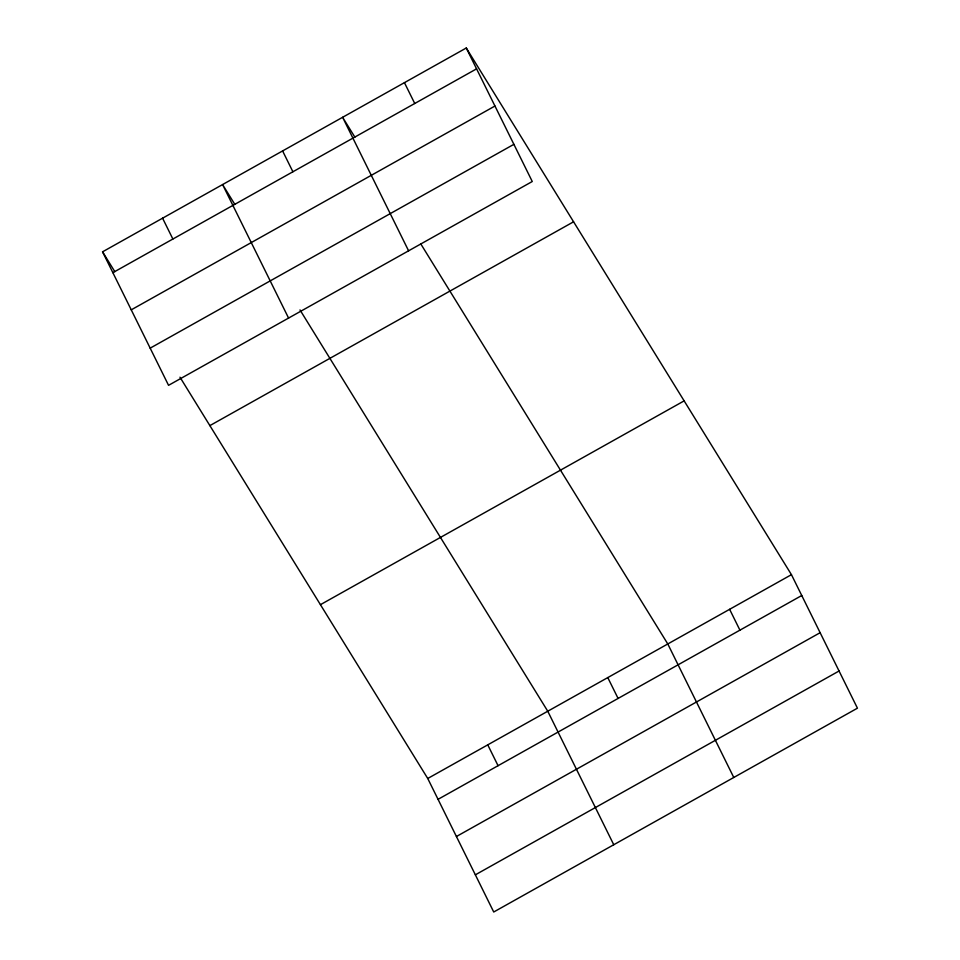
<?xml version="1.0" encoding="UTF-8"?>
<svg xmlns="http://www.w3.org/2000/svg" width="960" height="960" viewBox="0 0 960 960"><rect width="100%" height="100%" fill="white"/><g stroke="black" fill="none" stroke-linecap="round" stroke-linejoin="round"><path stroke-width="1.44" d="M466.272 48L532.26 181.512L168.552 385.332L102.564 251.82L466.272 48L791.448 574.668L857.436 708.18L493.728 912L427.74 778.488L179.976 377.196M112.86 272.664L476.58 68.844M131.244 309.84L494.952 106.032M150.168 348.156L513.888 144.336M209.868 425.616L573.576 221.796M320.436 604.68L684.144 400.872M427.74 778.488L791.448 574.668M438.048 799.332L801.756 595.512M456.42 836.508L820.128 632.7M475.356 874.824L839.064 671.004M354.876 137.16L342.612 117.3L408.6 250.812M420.792 243.924L667.788 643.968L733.776 777.48M234.852 204.42L222.588 184.56L288.576 318.072M300 309.936L547.764 711.228L613.752 844.74M102.564 251.82L114.828 271.68M729.624 609.312L739.92 630.168M404.436 82.644L414.744 103.5M607.776 677.592L618.084 698.436M282.6 150.924L292.896 171.768M487.752 744.852L498.06 765.696M162.576 218.184L172.872 239.028"/></g></svg>
